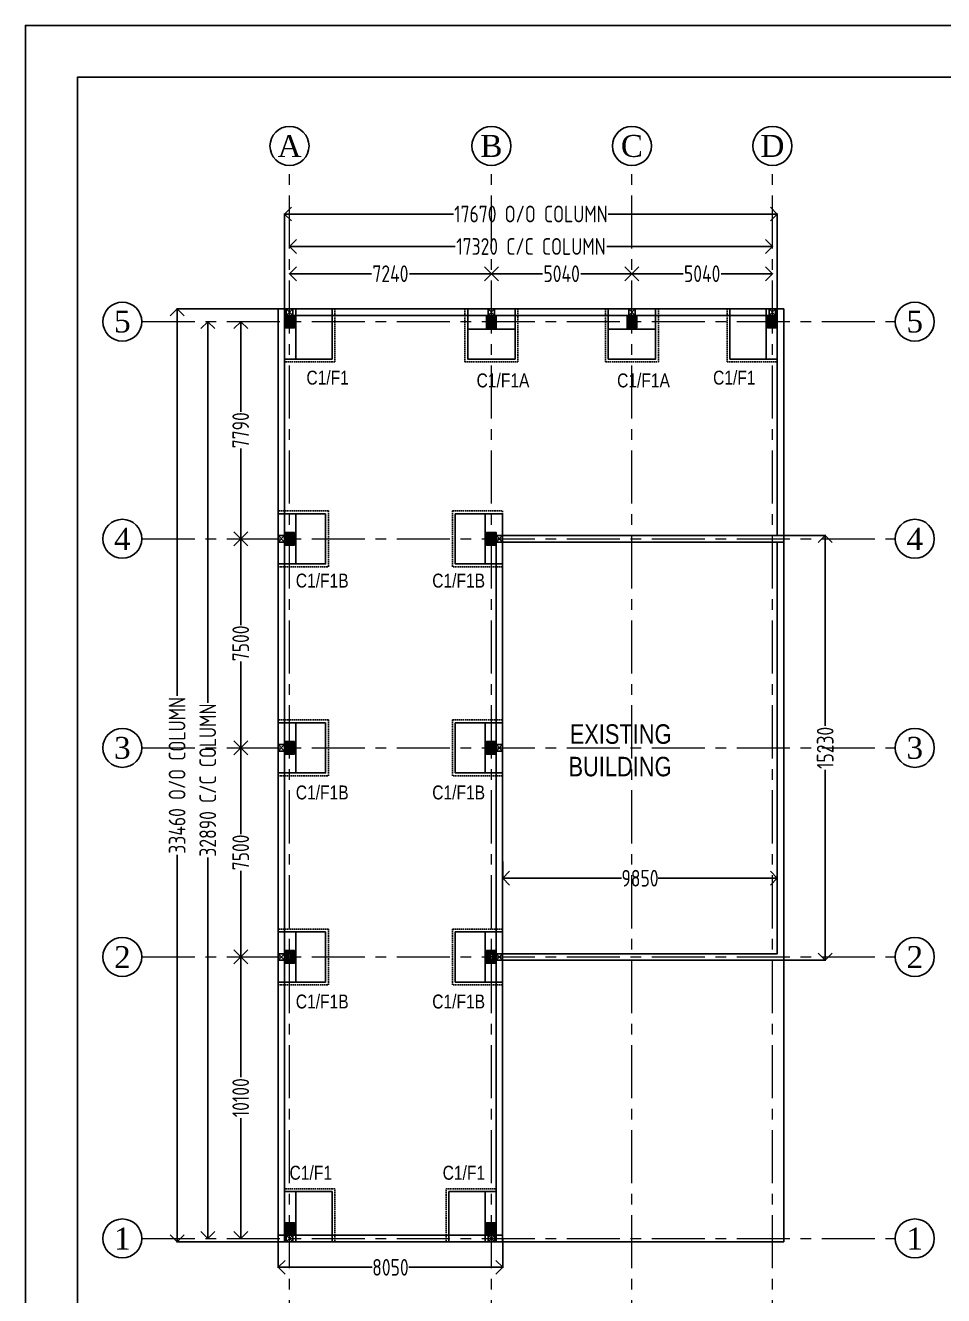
# Model space of a CAD drawing. Header units: millimetres. Extents: x 3470347 to 5996549, y -3470518 to 17149644.
# Drawn here: x 4235739 to 4268668, y 7039872 to 7085440 of the extents above; entities that cross this region are included whole.
import ezdxf
from ezdxf.enums import TextEntityAlignment as Align

# ---------------------------------------------------------------- set-up
doc = ezdxf.new("R2010")
doc.units = ezdxf.units.MM
doc.header["$MEASUREMENT"] = 0
doc.header["$PDMODE"] = 35
doc.header["$PDSIZE"] = -5
for name, pattern in [('CENTER', [50.8, 31.75, -6.35, 6.35, -6.35]), ('CENTERX2', [4, 2.5, -0.5, 0.5, -0.5]), ('DASHED2', [0.375, 0.25, -0.125])]:
    doc.linetypes.add(name, pattern=pattern)
doc.layers.get('0').update_dxf_attribs({"linetype": 'CONTINUOUS', "lineweight": 25})
doc.layers.get('DEFPOINTS').update_dxf_attribs({"linetype": 'CONTINUOUS', "lineweight": 25})
for name, color, linetype in [('BOLT', 1, 'CONTINUOUS'), ('CP', 2, 'CONTINUOUS'), ('YQ_AXIS', 4, 'CONTINUOUS')]:
    doc.layers.add(name, color=color, linetype=linetype)
doc.layers.add('CENTER', color=8, linetype='CENTER', lineweight=0)
doc.layers.add('SHEET', color=7, linetype='CONTINUOUS', lineweight=15)
doc.styles.add('Aerial', font='times.ttf')
doc.styles.add('DIM', font='geniso.shx', dxfattribs={"width": 0.85})
doc.styles.add('YQ_DIM', font='ARCHS.SHX', dxfattribs={"width": 0.8, "bigfont": 'HZDX.SHX'})
doc.dimstyles.new('ST-100', dxfattribs={"dimscale": 100, "dimtxt": 7, "dimasz": 5, "dimexe": 0.18, "dimexo": 0.0625, "dimgap": 0.2, "dimtad": 0, "dimdec": 0, "dimzin": 0, "dimdsep": 46, "dimtxsty": 'DIM', "dimblk": 'OPEN90', "dimcen": 0.09, "dimclrd": 256, "dimclrt": 7, "dimadec": 0, "dimazin": 0, "dimtfac": 1, "dimtdec": 0, "dimtofl": 0, "dimtmove": 0, "dimatfit": 3, "dimldrblk": 'OPEN90', "dimfxl": 1, "dimtolj": 1, "dimtzin": 0, "dimlwd": -1, "dimarcsym": 0})

# ---------------------------------------------------------------- blocks, each defined once
blk = doc.blocks.new('bplate1')
at = {"color": 8, "linetype": 'CENTERX2', "ltscale": 15}
for p, q in [((4066832, 7037813), (4066432, 7037813)), ((4066432, 7037613), (4066832, 7037613)), ((4066482, 7037863), (4066482, 7037563)), ((4066632, 7037863), (4066632, 7037563)), ((4066782, 7037563), (4066782, 7037863))]:
    blk.add_line(p, q, dxfattribs=at)
at = {"color": 5}
blk.add_lwpolyline([(4066432, 7037863), (4066432, 7037563), (4066832, 7037563), (4066832, 7037863)], close=True, dxfattribs=at)
at = {"color": 4}
for points in [[(4066432, 7037769), (4066832, 7037769)], [(4066432, 7037759), (4066832, 7037759)], [(4066432, 7037667), (4066832, 7037667)], [(4066432, 7037657), (4066832, 7037657)]]:
    blk.add_lwpolyline(points, dxfattribs=at)
at = {"color": 1}
for points in [[(4066546, 7037759), (4066718, 7037759), (4066718, 7037667), (4066546, 7037667)], [(4066551, 7037755), (4066714, 7037755), (4066714, 7037672), (4066551, 7037672)]]:
    blk.add_lwpolyline(points, close=True, dxfattribs=at)
at = {"color": 4}
for points in [[(4066562, 7037844), (4066562, 7037769), (4066552, 7037769), (4066552, 7037844)], [(4066562, 7037582), (4066562, 7037657), (4066552, 7037657), (4066552, 7037582)], [(4066702, 7037844), (4066702, 7037769), (4066712, 7037769), (4066712, 7037844)], [(4066702, 7037582), (4066702, 7037657), (4066712, 7037657), (4066712, 7037582)]]:
    blk.add_lwpolyline(points, close=True, dxfattribs=at)
at = {"color": 2}
for centre in [(4066482, 7037813), (4066482, 7037613), (4066632, 7037813), (4066632, 7037613), (4066782, 7037813), (4066782, 7037613)]:
    blk.add_circle(centre, 12, dxfattribs=at)
blk = doc.blocks.new('_Open90')
at = {"color": 0, "linetype": 'ByBlock', "lineweight": -2}
for p, q in [((0, 0), (-1, 0)), ((-0.5, 0.5), (0, 0)), ((0, 0), (-0.5, -0.5))]:
    blk.add_line(p, q, dxfattribs=at)
blk = doc.blocks.new('*D153')
at = {"layer": 'BOLT', "color": 0, "lineweight": -2}
for p, q in [((4245210, 7076538), (4245210, 7076550)), ((4252450, 7076538), (4252450, 7076550))]:
    blk.add_line(p, q, dxfattribs=at)
at = {"layer": 'BOLT'}
for p, q in [((4245710, 7076532), (4248147, 7076532)), ((4251950, 7076532), (4249513, 7076532))]:
    blk.add_line(p, q, dxfattribs=at)
at = {"layer": 'DEFPOINTS', "color": 0}
for p in [(4245210, 7076532), (4252450, 7076532), (4252450, 7076532)]:
    blk.add_point(p, dxfattribs=at)
at = {"layer": 'BOLT', "xscale": 500, "yscale": 500, "zscale": 500, "rotation": 180}
blk.add_blockref('_Open90', (4245210, 7076532), dxfattribs=at)
at = {"layer": 'BOLT', "xscale": 500, "yscale": 500, "zscale": 500}
blk.add_blockref('_Open90', (4252450, 7076532), dxfattribs=at)
at = {"layer": 'BOLT', "color": 7, "insert": (4248830, 7076532), "char_height": 600, "attachment_point": 5, "style": 'DIM'}
blk.add_mtext('\\A1;7240', dxfattribs=at)
blk = doc.blocks.new('*D154')
at = {"layer": 'BOLT', "color": 0, "lineweight": -2}
for p, q in [((4252450, 7076538), (4252450, 7076550)), ((4257490, 7076538), (4257490, 7076550))]:
    blk.add_line(p, q, dxfattribs=at)
at = {"layer": 'BOLT'}
for p, q in [((4252950, 7076532), (4254287, 7076532)), ((4256990, 7076532), (4255653, 7076532))]:
    blk.add_line(p, q, dxfattribs=at)
at = {"layer": 'DEFPOINTS', "color": 0}
for p in [(4252450, 7076532), (4257490, 7076532), (4257490, 7076532)]:
    blk.add_point(p, dxfattribs=at)
at = {"layer": 'BOLT', "xscale": 500, "yscale": 500, "zscale": 500, "rotation": 180}
blk.add_blockref('_Open90', (4252450, 7076532), dxfattribs=at)
at = {"layer": 'BOLT', "xscale": 500, "yscale": 500, "zscale": 500}
blk.add_blockref('_Open90', (4257490, 7076532), dxfattribs=at)
at = {"layer": 'BOLT', "color": 7, "insert": (4254970, 7076532), "char_height": 600, "attachment_point": 5, "style": 'DIM'}
blk.add_mtext('\\A1;5040', dxfattribs=at)
blk = doc.blocks.new('*D155')
at = {"layer": 'BOLT', "color": 0, "lineweight": -2}
for p, q in [((4257490, 7076538), (4257490, 7076550)), ((4262530, 7076538), (4262530, 7076550))]:
    blk.add_line(p, q, dxfattribs=at)
at = {"layer": 'BOLT'}
for p, q in [((4257990, 7076532), (4259327, 7076532)), ((4262030, 7076532), (4260693, 7076532))]:
    blk.add_line(p, q, dxfattribs=at)
at = {"layer": 'DEFPOINTS', "color": 0}
for p in [(4257490, 7076532), (4262530, 7076532), (4262530, 7076532)]:
    blk.add_point(p, dxfattribs=at)
at = {"layer": 'BOLT', "xscale": 500, "yscale": 500, "zscale": 500, "rotation": 180}
blk.add_blockref('_Open90', (4257490, 7076532), dxfattribs=at)
at = {"layer": 'BOLT', "xscale": 500, "yscale": 500, "zscale": 500}
blk.add_blockref('_Open90', (4262530, 7076532), dxfattribs=at)
at = {"layer": 'BOLT', "color": 7, "insert": (4260010, 7076532), "char_height": 600, "attachment_point": 5, "style": 'DIM'}
blk.add_mtext('\\A1;5040', dxfattribs=at)
blk = doc.blocks.new('*D156')
at = {"layer": 'BOLT', "color": 0, "lineweight": -2}
for p, q in [((4243454, 7074811), (4243442, 7074811)), ((4243454, 7067021), (4243442, 7067021))]:
    blk.add_line(p, q, dxfattribs=at)
at = {"layer": 'BOLT'}
for p, q in [((4243460, 7074311), (4243460, 7071575)), ((4243460, 7067521), (4243460, 7070258))]:
    blk.add_line(p, q, dxfattribs=at)
at = {"layer": 'DEFPOINTS', "color": 0}
for p in [(4243460, 7074811), (4243460, 7067021), (4243460, 7067021)]:
    blk.add_point(p, dxfattribs=at)
at = {"layer": 'BOLT', "xscale": 500, "yscale": 500, "zscale": 500}
for p, rotation in [((4243460, 7074811), 90), ((4243460, 7067021), 270)]:
    blk.add_blockref('_Open90', p, dxfattribs=dict(at, rotation=rotation))
at = {"layer": 'BOLT', "color": 7, "insert": (4243460, 7070916), "char_height": 600, "attachment_point": 5, "rotation": 90, "style": 'DIM'}
blk.add_mtext('\\A1;7790', dxfattribs=at)
blk = doc.blocks.new('*D157')
at = {"layer": 'BOLT', "color": 0, "lineweight": -2}
for p, q in [((4243454, 7067021), (4243442, 7067021)), ((4243454, 7059521), (4243442, 7059521))]:
    blk.add_line(p, q, dxfattribs=at)
at = {"layer": 'BOLT'}
for p, q in [((4243460, 7066521), (4243460, 7063929)), ((4243460, 7060021), (4243460, 7062614))]:
    blk.add_line(p, q, dxfattribs=at)
at = {"layer": 'DEFPOINTS', "color": 0}
for p in [(4243460, 7067021), (4243460, 7059521), (4243460, 7059521)]:
    blk.add_point(p, dxfattribs=at)
at = {"layer": 'BOLT', "xscale": 500, "yscale": 500, "zscale": 500}
for p, rotation in [((4243460, 7067021), 90), ((4243460, 7059521), 270)]:
    blk.add_blockref('_Open90', p, dxfattribs=dict(at, rotation=rotation))
at = {"layer": 'BOLT', "color": 7, "insert": (4243460, 7063271), "char_height": 600, "attachment_point": 5, "rotation": 90, "style": 'DIM'}
blk.add_mtext('\\A1;7500', dxfattribs=at)
blk = doc.blocks.new('*D158')
at = {"layer": 'BOLT', "color": 0, "lineweight": -2}
for p, q in [((4243454, 7059521), (4243442, 7059521)), ((4243454, 7052021), (4243442, 7052021))]:
    blk.add_line(p, q, dxfattribs=at)
at = {"layer": 'BOLT'}
for p, q in [((4243460, 7059021), (4243460, 7056429)), ((4243460, 7052521), (4243460, 7055114))]:
    blk.add_line(p, q, dxfattribs=at)
at = {"layer": 'DEFPOINTS', "color": 0}
for p in [(4243460, 7059521), (4243460, 7052021), (4243460, 7052021)]:
    blk.add_point(p, dxfattribs=at)
at = {"layer": 'BOLT', "xscale": 500, "yscale": 500, "zscale": 500}
for p, rotation in [((4243460, 7059521), 90), ((4243460, 7052021), 270)]:
    blk.add_blockref('_Open90', p, dxfattribs=dict(at, rotation=rotation))
at = {"layer": 'BOLT', "color": 7, "insert": (4243460, 7055771), "char_height": 600, "attachment_point": 5, "rotation": 90, "style": 'DIM'}
blk.add_mtext('\\A1;7500', dxfattribs=at)
blk = doc.blocks.new('*D159')
at = {"layer": 'BOLT', "color": 0, "lineweight": -2}
for p, q in [((4243454, 7052021), (4243442, 7052021)), ((4243454, 7041921), (4243442, 7041921))]:
    blk.add_line(p, q, dxfattribs=at)
at = {"layer": 'BOLT'}
for p, q in [((4243460, 7051521), (4243460, 7047706)), ((4243460, 7042421), (4243460, 7046237))]:
    blk.add_line(p, q, dxfattribs=at)
at = {"layer": 'DEFPOINTS', "color": 0}
for p in [(4243460, 7052021), (4243460, 7041921), (4243460, 7041921)]:
    blk.add_point(p, dxfattribs=at)
at = {"layer": 'BOLT', "xscale": 500, "yscale": 500, "zscale": 500}
for p, rotation in [((4243460, 7052021), 90), ((4243460, 7041921), 270)]:
    blk.add_blockref('_Open90', p, dxfattribs=dict(at, rotation=rotation))
at = {"layer": 'BOLT', "color": 7, "insert": (4243460, 7046971), "char_height": 600, "attachment_point": 5, "rotation": 90, "style": 'DIM'}
blk.add_mtext('\\A1;10100', dxfattribs=at)
blk = doc.blocks.new('*D160')
at = {"layer": 'BOLT', "color": 0, "lineweight": -2}
for p, q in [((4245210, 7077515), (4245210, 7077527)), ((4262530, 7077515), (4262530, 7077527))]:
    blk.add_line(p, q, dxfattribs=at)
at = {"layer": 'BOLT'}
for p, q in [((4245710, 7077509), (4251147, 7077509)), ((4262030, 7077509), (4256593, 7077509))]:
    blk.add_line(p, q, dxfattribs=at)
at = {"layer": 'DEFPOINTS', "color": 0}
for p in [(4245210, 7077509), (4262530, 7077509), (4262530, 7077509)]:
    blk.add_point(p, dxfattribs=at)
at = {"layer": 'BOLT', "xscale": 500, "yscale": 500, "zscale": 500, "rotation": 180}
blk.add_blockref('_Open90', (4245210, 7077509), dxfattribs=at)
at = {"layer": 'BOLT', "xscale": 500, "yscale": 500, "zscale": 500}
blk.add_blockref('_Open90', (4262530, 7077509), dxfattribs=at)
at = {"layer": 'BOLT', "color": 7, "insert": (4253870, 7077509), "char_height": 600, "attachment_point": 5, "style": 'DIM'}
blk.add_mtext('\\A1;17320 C/C COLUMN', dxfattribs=at)
blk = doc.blocks.new('*D161')
at = {"layer": 'BOLT', "color": 0, "lineweight": -2}
for p, q in [((4242273, 7074811), (4242261, 7074811)), ((4242273, 7041921), (4242261, 7041921))]:
    blk.add_line(p, q, dxfattribs=at)
at = {"layer": 'BOLT'}
for p, q in [((4242279, 7074311), (4242279, 7061141)), ((4242279, 7042421), (4242279, 7055592))]:
    blk.add_line(p, q, dxfattribs=at)
at = {"layer": 'DEFPOINTS', "color": 0}
for p in [(4242279, 7074811), (4242279, 7041921), (4242279, 7041921)]:
    blk.add_point(p, dxfattribs=at)
at = {"layer": 'BOLT', "xscale": 500, "yscale": 500, "zscale": 500}
for p, rotation in [((4242279, 7074811), 90), ((4242279, 7041921), 270)]:
    blk.add_blockref('_Open90', p, dxfattribs=dict(at, rotation=rotation))
at = {"layer": 'BOLT', "color": 7, "insert": (4242279, 7058366), "char_height": 600, "attachment_point": 5, "rotation": 90, "style": 'DIM'}
blk.add_mtext('\\A1;32890 C/C COLUMN', dxfattribs=at)
blk = doc.blocks.new('*D162')
at = {"layer": 'BOLT', "color": 0, "lineweight": -2}
for p, q in [((4245035, 7075043), (4245035, 7078691)), ((4262705, 7075043), (4262705, 7078691))]:
    blk.add_line(p, q, dxfattribs=at)
at = {"layer": 'BOLT'}
for p, q in [((4245535, 7078673), (4251096, 7078673)), ((4262205, 7078673), (4256644, 7078673))]:
    blk.add_line(p, q, dxfattribs=at)
at = {"layer": 'DEFPOINTS', "color": 0}
for p in [(4262705, 7078673), (4245035, 7075036), (4262705, 7075036)]:
    blk.add_point(p, dxfattribs=at)
at = {"layer": 'BOLT', "xscale": 500, "yscale": 500, "zscale": 500, "rotation": 180}
blk.add_blockref('_Open90', (4245035, 7078673), dxfattribs=at)
at = {"layer": 'BOLT', "xscale": 500, "yscale": 500, "zscale": 500}
blk.add_blockref('_Open90', (4262705, 7078673), dxfattribs=at)
at = {"layer": 'BOLT', "color": 7, "insert": (4253870, 7078673), "char_height": 600, "attachment_point": 5, "style": 'DIM'}
blk.add_mtext('\\A1;17670 O/O COLUMN', dxfattribs=at)
blk = doc.blocks.new('*D163')
at = {"layer": 'BOLT', "color": 0, "lineweight": -2}
for p, q in [((4245089, 7075266), (4241161, 7075266)), ((4245089, 7041806), (4241161, 7041806))]:
    blk.add_line(p, q, dxfattribs=at)
at = {"layer": 'BOLT'}
for p, q in [((4241179, 7074766), (4241179, 7061387)), ((4241179, 7042306), (4241179, 7055686))]:
    blk.add_line(p, q, dxfattribs=at)
at = {"layer": 'DEFPOINTS', "color": 0}
for p in [(4245095, 7075266), (4241179, 7041806), (4245095, 7041806)]:
    blk.add_point(p, dxfattribs=at)
at = {"layer": 'BOLT', "xscale": 500, "yscale": 500, "zscale": 500}
for p, rotation in [((4241179, 7075266), 90), ((4241179, 7041806), 270)]:
    blk.add_blockref('_Open90', p, dxfattribs=dict(at, rotation=rotation))
at = {"layer": 'BOLT', "color": 7, "insert": (4241179, 7058536), "char_height": 600, "attachment_point": 5, "rotation": 90, "style": 'DIM'}
blk.add_mtext('\\A1;33460 O/O COLUMN', dxfattribs=at)
blk = doc.blocks.new('*D232')
at = {"layer": 'BOLT', "color": 0, "lineweight": -2}
for p, q in [((4262941, 7067136), (4264440, 7067136)), ((4262941, 7051906), (4264440, 7051906))]:
    blk.add_line(p, q, dxfattribs=at)
at = {"layer": 'BOLT'}
for p, q in [((4264422, 7066636), (4264422, 7060307)), ((4264422, 7052406), (4264422, 7058736))]:
    blk.add_line(p, q, dxfattribs=at)
at = {"layer": 'DEFPOINTS', "color": 0}
for p in [(4262935, 7067136), (4264422, 7067136), (4262935, 7051906)]:
    blk.add_point(p, dxfattribs=at)
at = {"layer": 'BOLT', "xscale": 500, "yscale": 500, "zscale": 500}
for p, rotation in [((4264422, 7067136), 90), ((4264422, 7051906), 270)]:
    blk.add_blockref('_Open90', p, dxfattribs=dict(at, rotation=rotation))
at = {"layer": 'BOLT', "color": 7, "insert": (4264422, 7059521), "char_height": 600, "attachment_point": 5, "rotation": 90, "style": 'DIM'}
blk.add_mtext('\\A1;15230', dxfattribs=at)
blk = doc.blocks.new('*D233')
at = {"layer": 'BOLT', "color": 0, "lineweight": -2}
for p, q in [((4252855, 7055439), (4252855, 7054827)), ((4262705, 7055439), (4262705, 7054827))]:
    blk.add_line(p, q, dxfattribs=at)
at = {"layer": 'BOLT'}
for p, q in [((4253355, 7054845), (4257122, 7054845)), ((4262205, 7054845), (4258437, 7054845))]:
    blk.add_line(p, q, dxfattribs=at)
at = {"layer": 'DEFPOINTS', "color": 0}
for p in [(4252855, 7055445), (4262705, 7055445), (4262705, 7054845)]:
    blk.add_point(p, dxfattribs=at)
at = {"layer": 'BOLT', "xscale": 500, "yscale": 500, "zscale": 500, "rotation": 180}
blk.add_blockref('_Open90', (4252855, 7054845), dxfattribs=at)
at = {"layer": 'BOLT', "xscale": 500, "yscale": 500, "zscale": 500}
blk.add_blockref('_Open90', (4262705, 7054845), dxfattribs=at)
at = {"layer": 'BOLT', "color": 7, "insert": (4257780, 7054845), "char_height": 600, "attachment_point": 5, "style": 'DIM'}
blk.add_mtext('\\A1;9850', dxfattribs=at)
blk = doc.blocks.new('*D234')
at = {"layer": 'BOLT', "color": 0, "lineweight": -2}
for p, q in [((4244805, 7041915), (4244805, 7040868)), ((4252855, 7041915), (4252855, 7040868))]:
    blk.add_line(p, q, dxfattribs=at)
at = {"layer": 'BOLT'}
for p, q in [((4245305, 7040886), (4248172, 7040886)), ((4252355, 7040886), (4249487, 7040886))]:
    blk.add_line(p, q, dxfattribs=at)
at = {"layer": 'DEFPOINTS', "color": 0}
for p in [(4244805, 7041921), (4252855, 7041921), (4252855, 7040886)]:
    blk.add_point(p, dxfattribs=at)
at = {"layer": 'BOLT', "xscale": 500, "yscale": 500, "zscale": 500, "rotation": 180}
blk.add_blockref('_Open90', (4244805, 7040886), dxfattribs=at)
at = {"layer": 'BOLT', "xscale": 500, "yscale": 500, "zscale": 500}
blk.add_blockref('_Open90', (4252855, 7040886), dxfattribs=at)
at = {"layer": 'BOLT', "color": 7, "insert": (4248830, 7040886), "char_height": 600, "attachment_point": 5, "style": 'DIM'}
blk.add_mtext('\\A1;8050', dxfattribs=at)

msp = doc.modelspace()

# ---------------------------------------------------------------- linework, layer by layer
at = {"color": 192, "lineweight": 25, "elevation": 0}
msp.add_lwpolyline([(4235738.64, 7016156.84), (4333724.36, 7016156.84), (4333724.36, 7085439.75), (4235738.64, 7085439.75)], close=True, dxfattribs=at)
at = {"color": 8}
for points in [[(4244804.76, 7075266.5), (4252854.76, 7075266.5)], [(4244804.76, 7041806.5), (4244804.76, 7075266.5)], [(4245034.76, 7041806.5), (4245034.76, 7075036.5)], [(4252854.76, 7067136.5), (4262704.76, 7067136.5), (4262704.76, 7075036.5), (4245034.76, 7075036.5)], [(4252624.76, 7066906.5), (4262934.76, 7066906.5), (4262934.76, 7075266.5), (4252854.76, 7075266.5)], [(4252624.76, 7067136.5), (4262934.76, 7067136.5), (4262934.76, 7051906.5), (4252854.76, 7051906.5)], [(4252624.76, 7066906.5), (4252624.76, 7041806.5)], [(4252624.76, 7066906.5), (4262704.76, 7066906.5), (4262704.76, 7052136.5), (4252854.76, 7052136.5)], [(4252854.76, 7066906.5), (4252854.76, 7041806.5)], [(4262934.76, 7051906.5), (4262934.76, 7041806.5), (4252854.76, 7041806.5)], [(4252854.76, 7042036.5), (4244804.76, 7042036.5)], [(4252854.76, 7041806.5), (4244804.76, 7041806.5)]]:
    msp.add_lwpolyline(points, dxfattribs=at)
at = {"color": 30}
for points in [[(4245034.76, 7075266.5), (4246734.76, 7075266.5), (4246734.76, 7073466.5), (4245034.76, 7073466.5)], [(4253299.76, 7075266.5), (4251599.76, 7075266.5), (4251599.76, 7073466.5), (4253299.76, 7073466.5)], [(4258339.76, 7075266.5), (4256639.76, 7075266.5), (4256639.76, 7073466.5), (4258339.76, 7073466.5)], [(4262704.76, 7075266.5), (4261004.76, 7075266.5), (4261004.76, 7073466.5), (4262704.76, 7073466.5)], [(4246504.76, 7067921.5), (4244804.76, 7067921.5), (4244804.76, 7066121.5), (4246504.76, 7066121.5)], [(4251154.76, 7067921.5), (4252854.76, 7067921.5), (4252854.76, 7066121.5), (4251154.76, 7066121.5)], [(4246504.76, 7060421.5), (4244804.76, 7060421.5), (4244804.76, 7058621.5), (4246504.76, 7058621.5)], [(4251154.76, 7060421.5), (4252854.76, 7060421.5), (4252854.76, 7058621.5), (4251154.76, 7058621.5)], [(4246504.76, 7052921.5), (4244804.76, 7052921.5), (4244804.76, 7051121.5), (4246504.76, 7051121.5)], [(4251154.76, 7052921.5), (4252854.76, 7052921.5), (4252854.76, 7051121.5), (4251154.76, 7051121.5)], [(4246734.76, 7043606.5), (4245034.76, 7043606.5), (4245034.76, 7041806.5), (4246734.76, 7041806.5)], [(4250924.76, 7043606.5), (4252624.76, 7043606.5), (4252624.76, 7041806.5), (4250924.76, 7041806.5)]]:
    msp.add_lwpolyline(points, close=True, dxfattribs=at)
at = {"linetype": 'DASHED2', "ltscale": 200}
for points in [[(4245034.76, 7075266.5), (4246834.76, 7075266.5), (4246834.76, 7073366.5), (4245034.76, 7073366.5)], [(4253399.76, 7075266.5), (4251499.76, 7075266.5), (4251499.76, 7073366.5), (4253399.76, 7073366.5)], [(4258439.76, 7075266.5), (4256539.76, 7075266.5), (4256539.76, 7073366.5), (4258439.76, 7073366.5)], [(4262704.76, 7075266.5), (4260904.76, 7075266.5), (4260904.76, 7073366.5), (4262704.76, 7073366.5)], [(4246604.76, 7068021.5), (4244804.76, 7068021.5), (4244804.76, 7066021.5), (4246604.76, 7066021.5)], [(4251054.76, 7068021.5), (4252854.76, 7068021.5), (4252854.76, 7066021.5), (4251054.76, 7066021.5)], [(4246604.76, 7060521.5), (4244804.76, 7060521.5), (4244804.76, 7058521.5), (4246604.76, 7058521.5)], [(4251054.76, 7060521.5), (4252854.76, 7060521.5), (4252854.76, 7058521.5), (4251054.76, 7058521.5)], [(4246604.76, 7053021.5), (4244804.76, 7053021.5), (4244804.76, 7051021.5), (4246604.76, 7051021.5)], [(4251054.76, 7053021.5), (4252854.76, 7053021.5), (4252854.76, 7051021.5), (4251054.76, 7051021.5)], [(4246834.76, 7043706.5), (4245034.76, 7043706.5), (4245034.76, 7041806.5), (4246834.76, 7041806.5)], [(4250824.76, 7043706.5), (4252624.76, 7043706.5), (4252624.76, 7041806.5), (4250824.76, 7041806.5)]]:
    msp.add_lwpolyline(points, close=True, dxfattribs=at)
at = {"color": 6}
for points in [[(4245384.76, 7075036.5), (4245034.76, 7075036.5), (4245034.76, 7074586.5), (4245384.76, 7074586.5)], [(4245324.76, 7075266.5), (4245094.76, 7075266.5), (4245094.76, 7075036.5), (4245324.76, 7075036.5)], [(4252274.76, 7075036.5), (4252624.76, 7075036.5), (4252624.76, 7074586.5), (4252274.76, 7074586.5)], [(4252334.76, 7075036.5), (4252334.76, 7075266.5), (4252564.76, 7075266.5), (4252564.76, 7075036.5)], [(4257314.76, 7075036.5), (4257664.76, 7075036.5), (4257664.76, 7074586.5), (4257314.76, 7074586.5)], [(4257374.76, 7075036.5), (4257374.76, 7075266.5), (4257604.76, 7075266.5), (4257604.76, 7075036.5)], [(4262354.76, 7075036.5), (4262704.76, 7075036.5), (4262704.76, 7074586.5), (4262354.76, 7074586.5)], [(4262414.76, 7075036.5), (4262414.76, 7075266.5), (4262644.76, 7075266.5), (4262644.76, 7075036.5)], [(4245034.76, 7067136.5), (4244804.76, 7067136.5), (4244804.76, 7066906.5), (4245034.76, 7066906.5)], [(4245034.76, 7066796.5), (4245384.76, 7066796.5), (4245384.76, 7067246.5), (4245034.76, 7067246.5)], [(4252624.76, 7066796.5), (4252274.76, 7066796.5), (4252274.76, 7067246.5), (4252624.76, 7067246.5)], [(4252624.76, 7067136.5), (4252854.76, 7067136.5), (4252854.76, 7066906.5), (4252624.76, 7066906.5)], [(4245034.76, 7059636.5), (4244804.76, 7059636.5), (4244804.76, 7059406.5), (4245034.76, 7059406.5)], [(4245034.76, 7059296.5), (4245384.76, 7059296.5), (4245384.76, 7059746.5), (4245034.76, 7059746.5)], [(4252624.76, 7059296.5), (4252274.76, 7059296.5), (4252274.76, 7059746.5), (4252624.76, 7059746.5)], [(4252624.76, 7059636.5), (4252854.76, 7059636.5), (4252854.76, 7059406.5), (4252624.76, 7059406.5)], [(4245034.76, 7052136.5), (4244804.76, 7052136.5), (4244804.76, 7051906.5), (4245034.76, 7051906.5)], [(4245034.76, 7051796.5), (4245384.76, 7051796.5), (4245384.76, 7052246.5), (4245034.76, 7052246.5)], [(4252624.76, 7051796.5), (4252274.76, 7051796.5), (4252274.76, 7052246.5), (4252624.76, 7052246.5)], [(4252624.76, 7052136.5), (4252854.76, 7052136.5), (4252854.76, 7051906.5), (4252624.76, 7051906.5)], [(4245034.76, 7042036.5), (4245384.76, 7042036.5), (4245384.76, 7042486.5), (4245034.76, 7042486.5)], [(4252624.76, 7042036.5), (4252274.76, 7042036.5), (4252274.76, 7042486.5), (4252624.76, 7042486.5)], [(4245324.76, 7042036.5), (4245094.76, 7042036.5), (4245094.76, 7041806.5), (4245324.76, 7041806.5)], [(4252334.76, 7042036.5), (4252564.76, 7042036.5), (4252564.76, 7041806.5), (4252334.76, 7041806.5)]]:
    msp.add_lwpolyline(points, close=True, dxfattribs=at)
for points in [[(4245094.76, 7075266.5), (4245324.76, 7075036.5)], [(4245094.76, 7075036.5), (4245324.76, 7075266.5)], [(4252334.76, 7075266.5), (4252564.76, 7075036.5)], [(4252564.76, 7075266.5), (4252334.76, 7075036.5)], [(4257374.76, 7075266.5), (4257604.76, 7075036.5)], [(4257604.76, 7075266.5), (4257374.76, 7075036.5)], [(4262414.76, 7075266.5), (4262644.76, 7075036.5)], [(4262644.76, 7075266.5), (4262414.76, 7075036.5)], [(4244804.76, 7067136.5), (4245034.76, 7066906.5)], [(4244804.76, 7066906.5), (4245034.76, 7067136.5)], [(4252854.76, 7067136.5), (4252624.76, 7066906.5)], [(4252854.76, 7066906.5), (4252624.76, 7067136.5)], [(4244804.76, 7059636.5), (4245034.76, 7059406.5)], [(4244804.76, 7059406.5), (4245034.76, 7059636.5)], [(4252854.76, 7059636.5), (4252624.76, 7059406.5)], [(4252854.76, 7059406.5), (4252624.76, 7059636.5)], [(4244804.76, 7052136.5), (4245034.76, 7051906.5)], [(4244804.76, 7051906.5), (4245034.76, 7052136.5)], [(4252854.76, 7052136.5), (4252624.76, 7051906.5)], [(4252854.76, 7051906.5), (4252624.76, 7052136.5)], [(4245094.76, 7042036.5), (4245324.76, 7041806.5)], [(4245094.76, 7041806.5), (4245324.76, 7042036.5)], [(4252564.76, 7042036.5), (4252334.76, 7041806.5)], [(4252564.76, 7041806.5), (4252334.76, 7042036.5)]]:
    msp.add_lwpolyline(points, dxfattribs=at)
at = {"color": 30}
for points in [[(4245434.76, 7075266.5), (4245434.76, 7073466.5)], [(4262304.76, 7075266.5), (4262304.76, 7073466.5)], [(4251599.76, 7074536.5), (4253299.76, 7074536.5)], [(4256639.76, 7074536.5), (4258339.76, 7074536.5)], [(4245434.76, 7066121.5), (4245434.76, 7067921.5)], [(4252224.76, 7066121.5), (4252224.76, 7067921.5)], [(4245434.76, 7058621.5), (4245434.76, 7060421.5)], [(4252224.76, 7058621.5), (4252224.76, 7060421.5)], [(4245434.76, 7051121.5), (4245434.76, 7052921.5)], [(4252224.76, 7051121.5), (4252224.76, 7052921.5)], [(4245434.76, 7041806.5), (4245434.76, 7043606.5)], [(4252224.76, 7041806.5), (4252224.76, 7043606.5)]]:
    msp.add_lwpolyline(points, dxfattribs=at)
at = {"layer": 'CENTER', "ltscale": 60}
for p, q in [((4245209.76, 7037806.5), (4245209.76, 7080414.69)), ((4252449.76, 7037806.5), (4252449.76, 7080414.69)), ((4257489.76, 7037806.5), (4257489.76, 7080414.69)), ((4262529.76, 7037806.5), (4262529.76, 7080414.69)), ((4239914.84, 7074811.5), (4266934.76, 7074811.5)), ((4239914.84, 7067021.5), (4266934.76, 7067021.5)), ((4239914.84, 7059521.5), (4266934.76, 7059521.5)), ((4239914.84, 7052021.5), (4266934.76, 7052021.5)), ((4239914.84, 7041921.5), (4266934.76, 7041921.5))]:
    msp.add_line(p, q, dxfattribs=at)
at = {"layer": 'SHEET', "color": 220, "lineweight": 25, "elevation": 0}
msp.add_lwpolyline([(4237605.03, 7018019.74), (4331857.97, 7018019.74), (4331857.97, 7083576.85), (4237605.03, 7083576.85)], close=True, dxfattribs=at)
at = {"layer": 'YQ_AXIS', "color": 1}
for centre in [(4245209.76, 7081114.69), (4252449.76, 7081114.69), (4257489.76, 7081114.69), (4262529.76, 7081114.69), (4239214.84, 7074811.5), (4267634.76, 7074811.5), (4239214.84, 7067021.5), (4267634.76, 7067021.5), (4239214.84, 7059521.5), (4267634.76, 7059521.5), (4239214.84, 7052021.5), (4267634.76, 7052021.5), (4239214.84, 7041921.5), (4267634.76, 7041921.5)]:
    msp.add_circle(centre, 700, dxfattribs=at)

# ---------------------------------------------------------------- block references
for p, rotation in [((-2792503.58, 11141443.92), 270.0000000000001), ((11282923.1, 3000389.08), 90.00000000000001), ((11282923.1, 2992889.08), 90.00000000000001), ((11282923.1, 2985389.08), 90.00000000000001), ((11282923.1, 2975629.08), 90.00000000000001)]:
    msp.add_blockref('bplate1', p, dxfattribs=dict(rotation=rotation))
at = {"xscale": -1}
for p, rotation in [((11290163.1, 11141443.92), 89.99999999999993), ((11295203.1, 11141443.92), 89.99999999999993), ((11300243.1, 11141443.92), 89.99999999999993), ((-2785263.58, 3000389.08), 270), ((-2785263.58, 2992889.08), 270), ((-2785263.58, 2985389.08), 270), ((-2785263.58, 2975629.08), 270)]:
    msp.add_blockref('bplate1', p, dxfattribs=dict(at, rotation=rotation))

# ---------------------------------------------------------------- texts
at = {"layer": 'CP', "transparency": 16777216, "style": 'YQ_DIM'}
for s, heights, insert, char_height, attachment_point in [('{\\fArial|b0|i0|c0|p34;\\C6;C1/F1}', [-517.05], (4247338.52, 7072545.82), 500, 9), ('{\\fArial|b0|i0|c0|p34;\\C6;C1/F1}', [-517.05], (4260401, 7072545.82), 500, 7), ('{\\fArial|b0|i0|c0|p34;\\C6;C1/F1A}', [-517.05], (4253813.73, 7072445.82), 500, 9), ('{\\fArial|b0|i0|c0|p34;\\C6;C1/F1A}', [-517.05], (4258853.73, 7072445.82), 500, 9), ('{\\fArial|b0|i0|c0|p34;\\C6;C1/F1B}', [-517.05], (4247330.51, 7065264.62), 500, 9), ('{\\fArial|b0|i0|c0|p34;\\C6;C1/F1B}', [-517.05], (4250329.01, 7065264.62), 500, 7), ('{\\fArial|b0|i0|c0|p34;\\C6;EXISTING BUILDING}', [-1902.48], (4258910.66, 7058490.71), 700, 9), ('{\\fArial|b0|i0|c0|p34;\\C6;C1/F1B}', [-517.05], (4247330.51, 7057664.62), 500, 9), ('{\\fArial|b0|i0|c0|p34;\\C6;C1/F1B}', [-517.05], (4250329.01, 7057664.62), 500, 7), ('{\\fArial|b0|i0|c0|p34;\\C6;C1/F1B}', [-517.05], (4247330.51, 7050164.62), 500, 9), ('{\\fArial|b0|i0|c0|p34;\\C6;C1/F1B}', [-517.05], (4250329.01, 7050164.62), 500, 7), ('{\\fArial|b0|i0|c0|p34;\\C6;C1/F1}', [-517.05], (4245212.56, 7044021.9), 500, 7), ('{\\fArial|b0|i0|c0|p34;\\C6;C1/F1}', [-517.05], (4250702.56, 7044021.9), 500, 7)]:
    msp.add_mtext_dynamic_manual_height_columns(s, width=302.8267, gutter_width=2560.24, heights=heights, dxfattribs=dict(at, insert=insert, char_height=char_height, attachment_point=attachment_point))
at = {"layer": 'YQ_AXIS', "color": 1, "style": 'Aerial'}
for s, p in [('A', (4245209.76, 7081114.69)), ('B', (4252449.76, 7081114.69)), ('C', (4257489.76, 7081114.69)), ('D', (4262529.76, 7081114.69)), ('5', (4239214.84, 7074811.5)), ('5', (4267634.76, 7074811.5)), ('4', (4239214.84, 7067021.5)), ('4', (4267634.76, 7067021.5)), ('3', (4239214.84, 7059521.5)), ('3', (4267634.76, 7059521.5)), ('2', (4239214.84, 7052021.5)), ('2', (4267634.76, 7052021.5)), ('1', (4239214.84, 7041921.5)), ('1', (4267634.76, 7041921.5))]:
    msp.add_text(s, height=787.5, dxfattribs=at).set_placement(p, align=Align.MIDDLE)

# ---------------------------------------------------------------- dimensions: what is measured, and where the dimension line sits
at = {"layer": 'BOLT', "color": 1}
for base, p1, p2, text, override, picture, middle in [((4262704.76, 7078673.48), (4245034.76, 7075036.5), (4262704.76, 7075036.5), '<> O/O COLUMN', {"dimtxt": 6, "dimblk": 'Open90'}, '*D162', (4253869.76, 7078673.48)), ((4262529.76, 7077508.61), (4245209.76, 7077508.61), (4262529.76, 7077508.61), '<> C/C COLUMN', {"dimtxt": 6, "dimtxsty": 'DIM'}, '*D160', (4253869.76, 7077508.61))]:
    dim = msp.add_linear_dim(base=base, p1=p1, p2=p2, text=text, dimstyle='ST-100', override=override, dxfattribs=at)
    dim.commit()
    dim.dimension.update_dxf_attribs({"geometry": picture, "text_midpoint": middle})
for base, p1, p2, picture, middle in [((4252449.76, 7076532.16), (4245209.76, 7076532.16), (4252449.76, 7076532.16), '*D153', (4248829.76, 7076532.16)), ((4257489.76, 7076532.16), (4252449.76, 7076532.16), (4257489.76, 7076532.16), '*D154', (4254969.76, 7076532.16)), ((4262529.76, 7076532.16), (4257489.76, 7076532.16), (4262529.76, 7076532.16), '*D155', (4260009.76, 7076532.16)), ((4262704.76, 7054844.97), (4252854.76, 7055445.4), (4262704.76, 7055445.4), '*D233', (4257779.76, 7054844.97)), ((4252854.76, 7040886.24), (4244804.76, 7041921.5), (4252854.76, 7041921.5), '*D234', (4248829.76, 7040886.24))]:
    dim = msp.add_linear_dim(base=base, p1=p1, p2=p2, dimstyle='ST-100', override={"dimtxt": 6, "dimblk": 'Open90'}, dxfattribs=at)
    dim.commit()
    dim.dimension.update_dxf_attribs({"geometry": picture, "text_midpoint": middle})
for base, p1, p2, text, picture, middle in [((4241179.38, 7041806.5), (4245094.76, 7075266.5), (4245094.76, 7041806.5), '<> O/O COLUMN', '*D163', (4241179.38, 7058536.5)), ((4242278.93, 7041921.5), (4242278.93, 7074811.5), (4242278.93, 7041921.5), '<> C/C COLUMN', '*D161', (4242278.93, 7058366.5))]:
    dim = msp.add_linear_dim(base=base, p1=p1, p2=p2, angle=90, text=text, dimstyle='ST-100', override={"dimtxt": 6, "dimtxsty": 'DIM', "dimblk": 'Open90'}, dxfattribs=at)
    dim.commit()
    dim.dimension.update_dxf_attribs({"geometry": picture, "text_midpoint": middle})
for base, p1, p2, picture, middle in [((4243460.36, 7067021.5), (4243460.36, 7074811.5), (4243460.36, 7067021.5), '*D156', (4243460.36, 7070916.5)), ((4264421.68, 7067136.5), (4262934.76, 7051906.5), (4262934.76, 7067136.5), '*D232', (4264421.68, 7059521.5)), ((4243460.36, 7059521.5), (4243460.36, 7067021.5), (4243460.36, 7059521.5), '*D157', (4243460.36, 7063271.5)), ((4243460.36, 7052021.5), (4243460.36, 7059521.5), (4243460.36, 7052021.5), '*D158', (4243460.36, 7055771.5)), ((4243460.36, 7041921.5), (4243460.36, 7052021.5), (4243460.36, 7041921.5), '*D159', (4243460.36, 7046971.5))]:
    dim = msp.add_linear_dim(base=base, p1=p1, p2=p2, angle=90, dimstyle='ST-100', override={"dimtxt": 6, "dimblk": 'Open90'}, dxfattribs=at)
    dim.commit()
    dim.dimension.update_dxf_attribs({"geometry": picture, "text_midpoint": middle})

doc.saveas('drawing.dxf')
